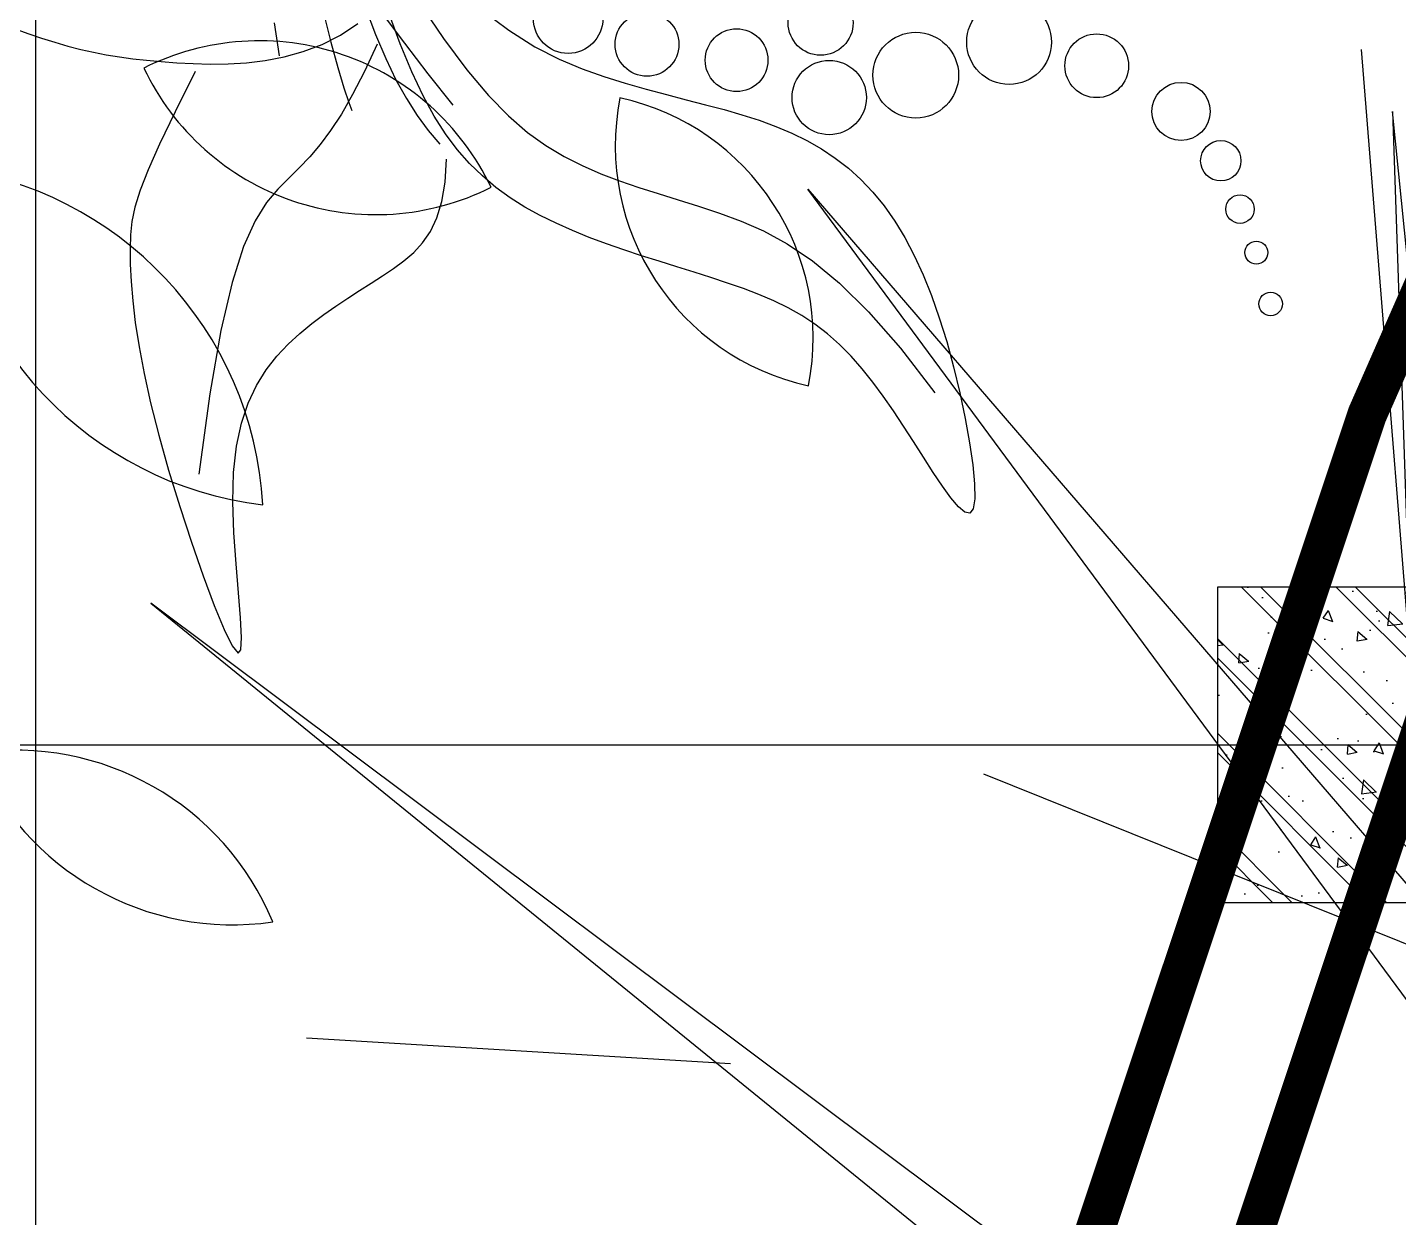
# Model space of a CAD drawing. Header units: millimetres. Extents: x -1030105 to 906887, y -616134 to 1220667.
# Drawn here: x -101600 to -99860, y 535495 to 537005 of the extents above; entities that cross this region are included whole.
import ezdxf
from ezdxf.enums import TextEntityAlignment as Align

# ---------------------------------------------------------------- set-up
doc = ezdxf.new("R2010")
doc.units = ezdxf.units.MM
doc.header["$MEASUREMENT"] = 0
for name, pattern in [('CENTER', [2, 1.25, -0.25, 0.25, -0.25]), ('DASH', [0.35, 0.25, -0.1]), ('DASHED', [0.75, 0.5, -0.25])]:
    doc.linetypes.add(name, pattern=pattern)
for name, color, linetype in [('A-Column', 4, 'Continuous'), ('A-Furniture', 143, 'Continuous'), ('A-Tree', 98, 'Continuous'), ('XR-BC-zColumn$0$LBC - BEACH CLUB - 240809 DG Rev$0$DA-WALL-PATT', 8, 'Continuous')]:
    doc.layers.add(name, color=color, linetype=linetype)
doc.layers.add('A-Wall', color=6, linetype='Continuous', lineweight=9)
doc.styles.add('Arial_Bold', font='arialbd.ttf')

# ---------------------------------------------------------------- blocks, each defined once
blk = doc.blocks.new('FUR')
at = {"layer": 'A-Furniture', "color": 8, "linetype": 'DASH', "lineweight": 9, "ltscale": 1000, "const_width": 50}
blk.add_lwpolyline([(-33574.116996225, 38198.03701352875), (-3.274180926382542e-10, 38211.88251353393), (0, 0), (-7049.126603505938, -1.164153218269348e-10, -0.3011393681377011), (-23981.73349209089, -18888.11748647457), (-49064.43265007329, -18888.11748647457, -0.06124952190979967), (-52473.9447657284, -15923.13210822688), (-52473.9447657284, -15923.13210822688, -0.127607782766149), (-56769.0085550223, -7888.247632739716), (-57047.06649999994, -6235.426486474578, -0.1924218543560013), (-53256.03130311794, 9916.925028712954), (-55726.52506250713, 11649.12232822133, -0.09220963238652186), (-52805.8425345454, 17542.93784715806, -0.09579334497253111), (-54512.04080293298, 23938.01559452759, -0.1077169431674273), (-53957.97341630229, 28268.68321032356, -0.2285839789093287), (-47025.84992466056, 33492.16687116434, 0.2045490622853214), (-42688.61020563537, 36230.61212708103, 0.1311708844373413), (-42047.51066320275, 38025.4441493589, -0.3035398224954187), (-39524.66233420366, 41042.55836063065, -0.3273425619805889)], format="xyb", close=True, dxfattribs=at)
at = {"layer": 'A-Furniture', "color": 8, "linetype": 'DASH', "ltscale": 50}
blk.add_open_spline([(-56447.03599999993, -6097.049467972713), (-55194.80878073322, -4879.432741814177), (-50278.88373038909, -2284.573604768259), (-42421.47772418463, -5454.796933513135), (-32732.45049999998, -11254.02927138517), (-23301.95049999998, -9202.029271385167), (-18023.95049999998, -504.5292713851668), (-16595.45049999998, 8921.470728614833), (-19600.32320915881, 15918.27845925349), (-21321.18391267408, 18705.60147339047), (-21789.72381129679, 19344.96383619693)], degree=3, knots=[32574.7262056019, 32574.7262056019, 32574.7262056019, 32574.7262056019, 37697.74124470179, 48060.13185932349, 55585.25195803288, 69452.98974218499, 76151.42226405158, 84447.8370469563, 94470.7732435007, 98031.73488863441, 98031.73488863441, 98031.73488863441, 98031.73488863441], dxfattribs=at)
blk = doc.blocks.new('12PPLT11')
at = {"color": 0, "linetype": 'ByBlock'}
for p, q in [((-0.04409608227797435, 0.3483338719713629), (-0.0159519989446153, -0.0034782946952987)), ((-0.03706008227789681, 0.334261371971337), (-0.03002408227791875, 0.127864871971326)), ((-0.005397998944658866, 0.02114853863798771), (-0.03706008227789681, 0.334261371971337)), ((-0.1695719156113071, 0.3166707053046594), (-0.0159519989446153, 0.1384192053046434)), ((-0.03002408227791875, 0.127864871971326), (-0.1695719156113071, 0.3166707053046594)), ((-0.3185010822779759, 0.2228541219713236), (-0.01946999894460077, -0.01989621136198139)), ((-0.0159519989446153, -0.0034782946952987), (-0.3185010822779759, 0.2228541219713236)), ((-0.0159519989446153, 0.1384192053046434), (-0.1297010822779612, 0.1841547886379828)), ((-0.1870794156112652, 0.1184832053046989), (-0.283238415611315, 0.1243467886380358))]:
    blk.add_line(p, q, dxfattribs=at)
for centre, radius, start, end in [((-0.2939323322779117, 0.2921076219713541), 0.05821033333333332, 25.45365099960478, 116.6851970002433), ((-0.2675138322779276, 0.3691355386380337), 0.05821033333333332, 205.4536509996048, 296.6851970002433), ((-0.1574909156112199, 0.326555455304657), 0.05570899999999999, 168.8066020017208, 257.6390980000355), ((-0.224065748944561, 0.2829521219713342), 0.05570899999999999, 348.8066020017208, 77.6390980000354), ((-0.2833924156112744, 0.3263592886380025), 0.081791, 183.318928997754, 263.1903649993824), ((-0.3747442489445802, 0.2404101219713652), 0.081791, 3.318928997754036, 83.1903649993824), ((-0.3491485822779623, 0.1264337886379963), 0.06314383333333333, 22.57230599832171, 98.33354300052417), ((-0.2999935822779207, 0.213148538637995), 0.06314383333333333, 202.5723059983217, 278.3335430005242)]:
    blk.add_arc(centre, radius, start, end, dxfattribs=at)
blk = doc.blocks.new('CAY8')
at = {"color": 0, "linetype": 'ByBlock'}
for p, q in [((-368.2182228883084, -155.1941080035012), (-364.0901525116333, -160.3095339572446)), ((-364.0901525116333, -160.3095339572446), (-359.9304695394876, -165.24550223816)), ((-359.9304695394876, -165.24550223816), (-355.7470770834461, -169.9822680991401)), ((-355.7470770834461, -169.9822680991401), (-351.5478782542323, -174.5000867922263)), ((-351.5478782542323, -174.5000867922263), (-347.3308423769395, -178.7910055697848)), ((-347.3308423769395, -178.7910055697848), (-343.0542036390525, -182.8942396810289)), ((-343.0542036390525, -182.8942396810289), (-338.6662624422952, -186.8607963754966)), ((-338.6662624422952, -186.8607963754966), (-334.1153191894391, -190.7416829022677)), ((-334.1153191894391, -190.7416829022677), (-329.3496742820116, -194.5879065105528)), ((-329.3496742820116, -194.5879065105528), (-324.3176281224569, -198.4504744493661)), ((-324.3176281224569, -198.4504744493661), (-318.9674811128916, -202.3803939678528)), ((-318.9674811128916, -202.3803939678528), (-313.2475336555635, -206.4286723150926)), ((-313.2475336555635, -206.4286723150926), (-307.115141796543, -210.615529554836)), ((-307.115141796543, -210.615529554836), (-300.5638841603995, -214.838037007552)), ((-308.1333223815582, -214.2259450815236), (-325.3443190330563, -225.0969654654382)), ((-300.5638841603995, -214.838037007552), (-293.5963950162459, -218.9624788084457)), ((-266.1800005369278, -213.8944278947729), (-271.9259671447053, -227.8179311579133)), ((-293.5963950162459, -218.9624788084457), (-286.2153086321468, -222.855139092133)), ((-286.2153086321468, -222.855139092133), (-278.4232592770841, -226.3823019942774)), ((-244.6851701489049, -221.4426696870414), (-248.6956830996915, -234.5737440144421)), ((-325.3443190330563, -225.0969654654382), (-338.9076897353425, -233.9671847328118)), ((-278.4232592770841, -226.3823019942774), (-270.2228812197773, -229.4102516491021)), ((-270.2228812197773, -229.4102516491021), (-261.6168087287497, -231.8052721921395)), ((-227.2367296924476, -229.0321490858314), (-229.6148153085942, -242.0772265526739)), ((-338.9076897353425, -233.9671847328118), (-349.3802761861934, -241.2367631297802)), ((-261.6168087287497, -231.8052721921395), (-252.6076760733104, -233.4336477581364)), ((-252.6076760733104, -233.4336477581364), (-243.2623305175275, -234.1401809188083)), ((-248.6956830996915, -234.5737440144421), (-251.9246422260094, -246.0017215448661)), ((-243.2623305175275, -234.1401809188083), (-233.9044713099411, -233.6837479922378)), ((-222.0769355593857, -235.5474683667398), (-220.3902810532218, -252.2313189676697)), ((-349.3802761861934, -241.2367631297802), (-357.3189200825345, -247.3058609017589)), ((-229.6148153085942, -242.0772265526739), (-231.2875362238974, -253.8208954712882)), ((-222.1955817139515, -251.5129530662362), (-219.2578447701726, -236.0230878496059)), ((-205.2558020372508, -238.6841814036798), (-204.1770515958979, -259.5315958244446)), ((-357.3189200825345, -247.3058609017589), (-363.2804631212912, -252.5746382932466)), ((-251.9246422260094, -246.0017215448661), (-254.3324415489606, -255.3190576202087)), ((-231.2516542652502, -246.2387655881157), (-242.5480321690393, -253.8496266750426)), ((-363.2804631212912, -252.5746382932466), (-367.8217469997817, -257.4432555502481)), ((-242.5480321690393, -253.8496266750426), (-252.5492828883926, -260.0067803875772)), ((-231.2875362238974, -253.8208954712882), (-232.2925154350505, -264.4540834785057)), ((-224.2572398332832, -265.0453329040593), (-222.1955817139515, -251.5129530662362)), ((-220.3902810532218, -252.2313189676697), (-218.4597183817805, -269.5819007549562)), ((-367.8217469997817, -257.4432555502481), (-371.4996134153898, -262.311872917393)), ((-252.5492828883926, -260.0067803875772), (-261.4618760454305, -264.907180673019)), ((-254.3324415489606, -255.3190576202087), (-255.8794750903016, -262.1182075800734)), ((-204.1770515958979, -259.5315958244446), (-202.42883978797, -277.208990010824)), ((-183.0144601664633, -256.6710789009794), (-176.9606315655237, -271.6489539665472)), ((-371.4996134153898, -262.311872917393), (-374.8709040654339, -267.5806506407516)), ((-261.4618760454305, -264.907180673019), (-269.4922812622081, -268.7477814804352)), ((-255.8794750903016, -262.1182075800734), (-256.5261368719857, -265.9916267659628)), ((-232.2925154350505, -264.4540834785057), (-232.6673759386158, -274.1677182105032)), ((-225.4979072458282, -276.9266904407614), (-224.2572398332832, -265.0453329040593)), ((-374.8709040654339, -267.5806506407516), (-378.3944398233343, -273.599728930405)), ((-276.8469681595361, -271.7255367567977), (-283.7324063596006, -274.0374004507812)), ((-269.4922812622081, -268.7477814804352), (-276.8469681595361, -271.7255367567977)), ((-218.4597183817805, -269.5819007549562), (-216.1801887473976, -287.6287594048317)), ((-176.9606315655237, -271.6489539665472), (-170.6690503297777, -284.1508366801845)), ((-378.3944398233343, -273.599728930405), (-382.1369582711759, -280.5191678593528)), ((-303.6942347764834, -279.0784840748584), (-311.1615428909699, -281.6154388263149)), ((-296.9214151545875, -277.4512688822488), (-303.6942347764834, -279.0784840748584)), ((-290.3550654839328, -275.8803265096849), (-296.9214151545875, -277.4512688822488)), ((-283.7324063596006, -274.0374004507812), (-290.3550654839328, -275.8803265096849)), ((-232.6673759386158, -274.1677182105032), (-232.4497407309591, -283.1527273037846)), ((-225.9726720699673, -287.4634887535703), (-225.4979072458282, -276.9266904407614)), ((-202.42883978797, -277.208990010824), (-200.051834827942, -292.1571656302822)), ((-382.1369582711759, -280.5191678593528), (-386.0671761674075, -288.4390074663079)), ((-311.1615428909699, -281.6154388263149), (-319.8676678219981, -286.0469024348331)), ((-232.4497407309591, -283.1527273037846), (-231.677232809101, -291.6000383943301)), ((-170.6690503297777, -284.1508366801845), (-164.1928979695349, -294.6831801166245)), ((-386.0671761674075, -288.4390074663079), (-390.1538102710019, -297.4592877890009)), ((-319.8676678219981, -286.0469024348331), (-330.3569378940429, -293.3576441991518)), ((-231.677232809101, -291.6000383943301), (-230.3874751692765, -299.7005791187748)), ((-225.7366224230991, -296.962190919452), (-225.9726720699673, -287.4634887535703)), ((-390.1538102710019, -297.4592877890009), (-394.3655773400151, -307.6800488660792)), ((-330.3569378940429, -293.3576441991518), (-343.1736814322994, -304.5324334157831)), ((-224.8448464234079, -305.7292600156343), (-225.7366224230991, -296.962190919452)), ((-200.051834827942, -292.1571656302822), (-197.086704929503, -304.8169243489083)), ((-164.1928979695349, -294.6831801166245), (-157.5853559955631, -303.7524373504693)), ((-157.5853559955631, -303.7524373504693), (-150.8996059181063, -311.8650614567796)), ((-394.3655773400151, -307.6800488660792), (-398.6711941330923, -319.2013307352736)), ((-343.1736814322994, -304.5324334157831), (-358.8622267604569, -320.5560393838587)), ((-237.188692089765, -315.6561589348184), (-231.2516542652502, -307.0631377521186)), ((-223.3495074840084, -314.0278975558813), (-224.8448464234079, -305.7292600156343)), ((-197.086704929503, -304.8169243489083), (-193.574118305949, -315.6290678338391)), ((-243.0099818703147, -322.3859352725467), (-237.188692089765, -315.6561589348184)), ((-221.2910701985875, -321.9482588012161), (-223.3495074840084, -314.0278975558813)), ((-193.574118305949, -315.6290678338391), (-189.5547431714276, -325.0343977519497)), ((-150.8996059181063, -311.8650614567796), (-144.1888292470812, -319.4535174951288)), ((-398.6711941330923, -319.2013307352736), (-403.0393774094682, -332.1231734356898)), ((-358.8622267604569, -320.5560393838587), (-377.9669022031867, -342.4132314012004)), ((-248.7499351219212, -327.4900616734503), (-243.0099818703147, -322.3859352725467)), ((-218.7070744581852, -329.5372374479539), (-221.2910701985875, -321.9482588012161)), ((-144.1888292470812, -319.4535174951288), (-137.5062074940415, -326.6543184660241)), ((-254.4429633588861, -331.2061330476408), (-248.7499351219212, -327.4900616734503)), ((-189.5547431714276, -325.0343977519497), (-185.0692477400207, -333.4737157700492)), ((-137.5062074940415, -326.6543184660241), (-130.9049221679215, -333.5299893538304)), ((-403.0393774094682, -332.1231734356898), (-407.4388439269369, -346.5456170055168)), ((-265.8258908491098, -335.4244903499766), (-260.1234780962313, -333.7717443035272)), ((-260.1234780962313, -333.7717443035272), (-254.4429633588861, -331.2061330476408)), ((-215.6350601512222, -336.8417271940471), (-218.7070744581852, -329.5372374479539)), ((-185.0692477400207, -333.4737157700492), (-180.159864387233, -341.334677241297)), ((-130.9049221679215, -333.5299893538304), (-124.438154780406, -340.1430551435678)), ((-336.0327627507486, -341.5748711151591), (-328.9554521976661, -340.1430478748862)), ((-328.9554521976661, -340.1430478748862), (-322.0225663225774, -339.1301425110269)), ((-322.0225663225774, -339.1301425110269), (-315.2367119871469, -338.4423674140689)), ((-315.2367119871469, -338.4423674140689), (-308.5947607650651, -338.0046924774779)), ((-308.5947607650651, -338.0046924774779), (-302.0935842309391, -337.7420875943917)), ((-302.0935842309391, -337.7420875943917), (-295.7300539587868, -337.5795226569662)), ((-295.7300539587868, -337.5795226569662), (-289.5010415232809, -337.4419675591907)), ((-289.5010415232809, -337.4419675591907), (-283.4034184989632, -337.2543921932211)), ((-283.4034184989632, -337.2543921932211), (-277.4340564595241, -336.941766452981)), ((-277.4340564595241, -336.941766452981), (-271.584613132085, -336.4019660967078)), ((-271.584613132085, -336.4019660967078), (-265.8258908491098, -335.4244903499766)), ((-212.1125671678874, -343.9086217365966), (-215.6350601512222, -336.8417271940471)), ((-180.159864387233, -341.334677241297), (-174.8750821380581, -348.7923522649053)), ((-124.438154780406, -340.1430551435678), (-118.159086841215, -346.556040819667)), ((-407.4388439269369, -346.5456170055168), (-411.8143266258612, -362.4155151368013)), ((-377.9669022031867, -342.4132314012004), (-401.0320360850292, -371.0887787648444)), ((-357.8528212774236, -350.147054283274), (-350.5127305828628, -346.3892991991434)), ((-350.5127305828628, -346.3892991991434), (-343.2289499763192, -343.5944298500599)), ((-343.2289499763192, -343.5944298500599), (-336.0327627507486, -341.5748711151591)), ((-208.1771353980421, -350.7848147723107), (-212.1125671678874, -343.9086217365966)), ((-118.159086841215, -346.556040819667), (-112.1208998611819, -352.8314713672789)), ((-365.2179387677661, -355.0552702219411), (-357.8528212774236, -350.147054283274)), ((-203.8663047308928, -357.5171999987488), (-208.1771353980421, -350.7848147723107)), ((-174.8750821380581, -348.7923522649053), (-169.2649541776027, -355.9686646265673)), ((-112.1208998611819, -352.8314713672789), (-106.3767753500924, -359.0318717707687)), ((-372.5767997625062, -361.3015221355508), (-365.2179387677661, -355.0552702219411)), ((-199.2176150567593, -364.1526711129463), (-203.8663047308928, -357.5171999987488)), ((-169.2649541776027, -355.9686646265673), (-163.3795336930034, -362.9855381123034)), ((-106.3767753500924, -359.0318717707687), (-100.9798948187799, -365.2197670155492)), ((-411.8143266258612, -362.4155151368013), (-416.0146231733434, -379.0669761398367)), ((-379.8981209688845, -369.0733851445093), (-372.5767997625062, -361.3015221355508)), ((-194.2727773638962, -370.7292641221484), (-199.2176150567593, -364.1526711129463)), ((-163.3795336930034, -362.9855381123034), (-157.2688738698253, -369.9648965077413)), ((-100.9798948187799, -365.2197670155492), (-95.97770451662473, -371.4535137640323)), ((-387.1506190948621, -378.5584343684368), (-379.8981209688845, -369.0733851445093)), ((-189.0901870362923, -377.2495842744374), (-194.2727773638962, -370.7292641221484)), ((-157.2688738698253, -369.9648965077413), (-150.9830278952704, -377.0286635985085)), ((-95.97770451662473, -371.4535137640323), (-91.39470964935572, -377.7747953921262)), ((-394.2811125878925, -389.7702168933156), (-387.1506190948621, -378.5584343684368)), ((-183.7324105568532, -383.7073791293496), (-189.0901870362923, -377.2495842744374)), ((-150.9830278952704, -377.0286635985085), (-144.5720489548385, -384.2987631702326)), ((-91.39470964935572, -377.7747953921262), (-87.24968016183811, -384.2211269524105)), ((-416.0146231733434, -379.0669761398367), (-419.864547416435, -395.6809219785773)), ((-178.2620144081575, -390.096396245046), (-183.7324105568532, -383.7073791293496)), ((-144.5720489548385, -384.2987631702326), (-138.0859902348147, -391.8971190093926)), ((-87.24968016183811, -384.2211269524105), (-83.56138599933001, -390.830023499233)), ((-401.148826853334, -402.026167664224), (-394.2811125878925, -389.7702168933156)), ((-172.7415650735038, -396.4103831796874), (-178.2620144081575, -390.096396245046)), ((-83.56138599933001, -390.830023499233), (-80.3485971059763, -397.6390000860247)), ((-419.864547416435, -395.6809219785773), (-423.1889132040214, -411.4382746179599)), ((-167.2336290350777, -402.6430874924172), (-172.7415650735038, -396.4103831796874)), ((-138.0859902348147, -391.8971190093926), (-131.5889823804446, -400.009743078901)), ((-407.5910890352516, -414.4696935920128), (-401.148826853334, -402.026167664224)), ((-161.8007727761124, -408.7882567417237), (-167.2336290350777, -402.6430874924172)), ((-131.5889823804446, -400.009743078901), (-125.2014658709795, -409.0790000548059)), ((-80.3485971059763, -397.6390000860247), (-77.63008342703506, -404.6855717658891)), ((-156.5055627795791, -414.8396384863572), (-161.8007727761124, -408.7882567417237)), ((-125.2014658709795, -409.0790000548059), (-119.0579586445656, -419.6113427910295)), ((-77.63008342703506, -404.6855717658891), (-75.42461490730602, -412.0072535926502)), ((-423.1889132040214, -411.4382746179599), (-425.8125343839401, -425.5199560217425)), ((-413.4452262783652, -426.2442015877295), (-407.5910890352516, -414.4696935920128)), ((-151.4063944291393, -420.8003590267017), (-156.5055627795791, -414.8396384863572)), ((-75.42461490730602, -412.0072535926502), (-73.75096149178535, -419.6415606193459)), ((-146.5449787129819, -426.7110596303955), (-151.4063944291393, -420.8003590267017)), ((-119.0579586445656, -419.6113427910295), (-113.2929786393488, -432.1132241417563)), ((-73.75096149178535, -419.6415606193459), (-72.62476480092118, -427.6228816485291)), ((-425.8125343839401, -425.5199560217425), (-427.560224804356, -437.1068881546653)), ((-418.5485657278532, -436.4930985617666), (-413.4452262783652, -426.2442015877295)), ((-141.9588555217542, -432.6217603078239), (-146.5449787129819, -426.7110596303955)), ((-72.62476480092118, -427.6228816485291), (-72.0491531586722, -435.9731004767509)), ((-137.6855647448592, -438.5824810691756), (-141.9588555217542, -432.6217603078239)), ((-113.2929786393488, -432.1132241417563), (-108.0410437934097, -447.0910969608431)), ((-427.560224804356, -437.1068881546653), (-428.256798313434, -445.3799929800934)), ((-422.7384345276496, -444.3597914253023), (-418.5485657278532, -436.4930985617666)), ((-133.762646271176, -444.6432419239845), (-137.6855647448592, -438.5824810691756)), ((-72.0491531586722, -435.9731004767509), (-72.02412656556226, -444.7109746490296)), ((-428.256798313434, -445.3799929800934), (-427.7270687585533, -449.5201924634221)), ((-425.852159823391, -448.9876870891221), (-422.7384345276496, -444.3597914253023)), ((-130.2276399916791, -450.8540628821775), (-133.762646271176, -444.6432419239845)), ((-72.02412656556226, -444.7109746490296), (-72.54968502139491, -453.8552617106452)), ((-427.7270687585533, -449.5201924634221), (-425.852159823391, -448.9876870891221)), ((-127.1180857949203, -457.2649639540086), (-130.2276399916791, -450.8540628821775)), ((-108.0410437934097, -447.0910969608431), (-103.4366720444359, -465.0514141016229)), ((-124.4715235711537, -463.925965149012), (-127.1180857949203, -457.2649639540086)), ((-72.54968502139491, -453.8552617106452), (-73.62582852630112, -463.4247192066814)), ((-122.3098515894653, -470.8745814775957), (-124.4715235711537, -463.925965149012)), ((-103.4366720444359, -465.0514141016229), (-99.61438133096635, -486.5006284188039)), ((-73.62582852630112, -463.4247192066814), (-75.25255707982251, -473.4381046818944)), ((-120.592401635904, -478.0983079535345), (-122.3098515894653, -470.8745814775957)), ((-119.2628638757433, -485.5721345893817), (-120.592401635904, -478.0983079535345)), ((-75.25255707982251, -473.4381046818944), (-77.42987068202456, -483.9141756822191)), ((-77.42987068202456, -483.9141756822191), (-80.15776933323468, -494.8716897524773)), ((-118.2649284747149, -493.2710513987386), (-119.2628638757433, -485.5721345893817)), ((-99.61438133096635, -486.5006284188039), (-96.70868959114705, -511.9451927653918)), ((-117.5422855981578, -501.1700483954028), (-118.2649284747149, -493.2710513987386)), ((-80.15776933323468, -494.8716897524773), (-83.41122644027746, -506.2585427049034)), ((-117.038625411149, -509.2441155928445), (-117.5422855981578, -501.1700483954028)), ((-83.41122644027746, -506.2585427049034), (-87.06510903773415, -517.739183419877)), ((-116.6976380797478, -517.4682430042067), (-117.038625411149, -509.2441155928445)), ((-116.4630137693584, -525.8174206428284), (-116.6976380797478, -517.4682430042067)), ((-87.06510903773415, -517.739183419877), (-90.96925756615929, -528.9071990453867)), ((-116.2732287711824, -534.2114080524316), (-116.4630137693584, -525.8174206428284)), ((-90.96925756615929, -528.9071990453867), (-94.97351246728613, -539.3561767281772)), ((-116.0459038837344, -542.3490428971545), (-116.2732287711824, -534.2114080524316)), ((-94.97351246728613, -539.3561767281772), (-98.92771418206212, -548.6797036170228)), ((-115.6934460304092, -549.8739323716491), (-116.0459038837344, -542.3490428971545)), ((-115.1282621355185, -556.4296836701087), (-115.6934460304092, -549.8739323716491)), ((-98.92771418206212, -548.6797036170228), (-102.6817031518276, -556.4713668582099)), ((-114.2627591232431, -561.6599039869234), (-115.1282621355185, -556.4296836701087)), ((-102.6817031518276, -556.4713668582099), (-106.08531981753, -562.3247536005128)), ((-113.0093439172397, -565.2082005162865), (-114.2627591232431, -561.6599039869234)), ((-106.08531981753, -562.3247536005128), (-108.9884046205752, -565.8334509907418)), ((-111.2804234417545, -566.7181804529155), (-113.0093439172397, -565.2082005162865)), ((-108.9884046205752, -565.8334509907418), (-111.2804234417545, -566.7181804529155))]:
    blk.add_line(p, q, dxfattribs=at)
for centre, radius in [((-151.2400618266311, -281.085589283377), 15.71009876382772), ((-126.688366006003, -309.4950233263644), 14.43790307745188), ((-95.67571401101122, -336.613143461369), 14.20473588090774), ((-54.32548536825743, -341.7784933912171), 14.72419676962489), ((-68.53963052391009, -372.7706118288024), 16.83705964930526), ((-29.77378954723645, -384.3926633153733), 19.41314046695245), ((14.16080077881088, -393.4320304070188), 19.19855683043559), ((42.58909109044362, -423.1328160773392), 14.43790307745188), ((64.55639924466414, -460.5816360717126), 13.16945528490697), ((68.43296775255476, -488.9910889743751), 9.131262557783701), ((64.55639924466414, -512.2351730879072), 6.458236968624959), ((60.67980475405238, -532.8965916661891), 5.165368789029579), ((54.21882259696758, -556.1406946390034), 5.324531751637381)]:
    blk.add_circle(centre, radius, dxfattribs=at)
blk = doc.blocks.new('CÂY')
at = {"layer": 'A-Tree', "color": 8, "ltscale": 10, "xscale": 2.803183510899544, "yscale": 2.803183510899544, "zscale": 2.803183510899544, "rotation": 31.14823041759436}
blk.add_blockref('CAY8', (-11765.22656511197, 28798.32218177477), dxfattribs=at)
at = {"layer": 'A-Tree', "color": 8, "ltscale": 10, "xscale": 5600, "yscale": 5600, "zscale": 5600}
blk.add_blockref('12PPLT11', (-10466.71090591022, 25914.87566538295), dxfattribs=at)
blk = doc.blocks.new('BỐ TRÍ LAY OUT')
at = {"layer": 'A-Furniture', "color": 3}
for name, p in [('CÂY', (4286.75486311756, 4469.288343299762)), ('FUR', (48783.7433631176, 18654.71482977469))]:
    blk.add_blockref(name, p, dxfattribs=at)
blk = doc.blocks.new('*U1486')
at = {"color": 8, "linetype": 'CENTER', "ltscale": 500}
blk.add_line((-6392.643045294039, 7811.817619178139), (-6055.4829418041, 7811.817619178139), dxfattribs=at)
at = {"style": 'Arial_Bold'}
blk.add_attdef('TRUC', text='', height=2.5, dxfattribs=at).set_placement((-6401.947800032925, 7811.817619178007), align=Align.MIDDLE_CENTER)
blk = doc.blocks.new('*U1487')
at = {"color": 8, "linetype": 'CENTER', "ltscale": 500}
blk.add_line((-6401.947800033063, 7821.122373916886), (-6401.947800033064, 8224.897619178022), dxfattribs=at)
at = {"style": 'Arial_Bold'}
blk.add_attdef('TRUC', text='', height=2.5, dxfattribs=at).set_placement((-6401.947800032925, 7811.817619178007), align=Align.MIDDLE_CENTER)
blk = doc.blocks.new('TRỤC')
at = {"color": 0, "xscale": 199.9999999999901, "yscale": 199.9999999999901, "zscale": 199.9999999999901}
for name, p in [('*U1487', (1280389.560006549, -1575802.327948784)), ('*U1486', (1270336.330398289, -1530863.52383555))]:
    blk.add_blockref(name, p, dxfattribs=at)
blk = doc.blocks.new('TƯỜNG KIẾN TRÚC')
at = {"color": 0}
blk.add_lwpolyline([(-59109.45050007258, -10951.41178502212, 0.3007712608834658), (-59433.48834112042, -20977.9515451272, -0.1109267746102993), (-58324.95049999893, -25392.9117849312, 0.2744959358900485), (-54764.67693125011, -30745.50201954215), (-54870.07724847212, -30916.70735113195, -0.2737434813125313), (-58524.82350961678, -25400.4982577007, 0.110781498324218), (-59608.28799956816, -21075.5089369925, -0.3003100924078351), (-59276.732707736, -10841.56509468262, 0.1203599662711941), (-56712.10026304639, -2725.501215154189, -0.428868107866043), (-44402.02985209874, 7806.991538148141), (-44422.95049881186, 7608.088214958785, 0.4288927192910423), (-56512.45050001712, -2737.411785252159, -0.1204783687929575)], format="xyb", close=True, dxfattribs=at)
blk = doc.blocks.new('KIẾN TRÚC')
h = blk.add_hatch(color=9)
h.dxf.hatch_style = 1
edge = h.paths.add_edge_path(flags=16)
edge.add_line((62281.95049999998, 27412.02927138517), (55232.82389649404, 27412.02927138505))
edge.add_arc((32545.50878812408, 30716.66293956665), 22926.72829924391, 284.53695158247865, 351.7125813344091, ccw=False)
edge.add_line((38300.21700792988, 8523.911784915952), (13217.51784992669, 8523.911784910597))
edge.add_arc((23753.10182550838, 24110.84943410289), 18813.58963585476, 227.7677182561868, 235.9442986410003, ccw=False)
edge.add_arc((7788.819823088517, 12733.3910908635), 4187.039666959467, 236.0590124962323, 322.4360737019827, ccw=False)
edge.add_arc((13873.5970987339, 18503.25729619298), 12505.26566685072, 190.8327360748526, 227.6605687844487, ccw=False)
edge.add_arc((25477.52443721271, 20792.18331255531), 24332.69085544715, 180.6832153365221, 190.991126688788, ccw=False)
edge.add_arc((3282.93561756362, 20557.21277457592), 2137.084471138149, 101.08076224722828, 181.479400931386, ccw=False)
edge.add_line((2872.204064266523, 22654.45611475036), (4986.06665855035, 23013.11448664329))
edge.add_arc((28039.69241930227, 24288.4119512235), 23088.87273861522, 153.2014320220877, 183.1663029992741, ccw=False)
edge.add_arc((10232.26976538847, 40544.64471371844), 6483.106001901682, 182.8401094538115, 244.3962742115525, ccw=False)
edge.add_arc((-6425.00274742386, 39970.86676714511), 10185.26120742048, 1.420812516492314, 26.70695635716553)
edge.add_arc((10590.58143904217, 49414.25633883046), 9292.69259551461, 144.7133172211654, 211.5754885360199, ccw=False)
edge.add_arc((-12326.15115191392, 64090.21360378864), 17935.64217367859, 328.7375359512051, 356.1899532233969)
edge.add_arc((16735.32676788772, 62308.59922571364), 11181.04393981935, 84.1243873636841, 176.9761863570094, ccw=False)
edge.add_arc((20708.98128665387, 99752.52490135818), 26473.21942281876, 263.8653720447036, 288.4869561324928)
edge.add_arc((35667.35201082098, 54479.70646712999), 21207.13938727637, 73.35106851793267, 108.03023985438841, ccw=False)
edge.add_arc((44765.46109434243, 84516.17499720305), 10177.42256554817, 252.7258710955127, 285.7130125077479)
edge.add_arc((49658.99676799333, 68415.98596348311), 6655.601145545619, 49.49953772748103, 108.7311152981473, ccw=False)
edge.add_arc((48035.04809900769, 66009.84854850778), 9545.540963997893, -2.328829575281418, 51.46764420018991, ccw=False)
edge.add_line((57572.70516659174, 65621.96975748474), (49483.50000000001, 65623.9117849106))
edge.add_line((49483.50000000001, 65623.9117849106), (62281.95049999965, 65623.9117849191))
edge.add_line((62281.95049999965, 65623.9117849191), (62281.95049999998, 27412.02927138517))
h.paths.add_polyline_path([(0, 77895.5), (64428.50000000001, 77895.5), (64428.50000000001, -0.577250000089407), (-1.792749999687658, 0.577250000089407)])
at = {"color": 3}
blk.add_blockref('TRỤC', (5188.757962470409, 8718.304113260703), dxfattribs=at)
at = {"layer": 'A-Wall'}
blk.add_blockref('TƯỜNG KIẾN TRÚC', (62285.79396247002, 65615.61311326921), dxfattribs=at)
blk = doc.blocks.new('*U1465')
at = {"layer": 'XR-BC-zColumn$0$LBC - BEACH CLUB - 240809 DG Rev$0$DA-WALL-PATT'}
h = blk.add_hatch(dxfattribs=at)
h.set_pattern_fill('1BT-01', color=256, scale=20, pattern_type=2)
h.set_pattern_definition([(49.99999999999999, (0, 0), (143.4520365201507, -12.55042699651902), [15, -165]), (355, (0, 0), (-27.7502667226, 150.4384267400024), [12, -132]), (100.4514, (11.954336, -1.045868), (115.7018763428043, 137.8879084121907), [12.748038, -140.2284224]), (46.18420000000001, (0, 40), (213.4482097251289, -33.10380286580362), [22.5, -247.5]), (96.6356, (17.787349, 37.2413386), (186.9325411097407, 194.8235741800883), [19.1220576, -210.3426]), (351.1842, (0, 40), (186.9323890267254, 194.8237201850649), [18, -198]), (21, (20, 30), (119.3814104236923, -80.52377813306776), [15, -165]), (326.0000000000001, (20, 30), (48.66306638431634, 145.0300090093706), [12, -132]), (71.4514, (29.9484466, 23.2896788), (168.044525716298, 64.50609934199048), [12.748038, -140.2284224]), (37.50000000000001, (0, 0), (2.431971063458134, 66.5787707662623), [0, -130.4, 0, -134, 0, -132.5]), (7.499999999999999, (0, 0), (52.61390748842972, 78.88234237647205), [0, -76.39999999999999, 0, -127.4, 0, -50.5]), (327.5, (-44.6, 0), (106.7644872344818, -4.510974346875951), [0, -50, 0, -156, 0, -207]), (317.5, (-64.6, 0), (116.6372338684772, 20.02099646646354), [0, -65, 0, -103.6, 0, -147]), (45, (0, 0), (-60.10407640085654, 60.10407640085654), []), (45, (0, 24.5), (-60.10407640085654, 60.10407640085654), [])])
h.paths.add_polyline_path([(6.123233995736766e-15, 0), (400, 0), (400, 400), (6.123233995736766e-15, 400)])
at = {"color": 0}
blk.add_lwpolyline([(6.123233995736766e-15, 0), (400, 0), (400, 400), (6.123233995736766e-15, 400)], close=True, dxfattribs=at).dxf.unprotected_set("ltscale", 0)
blk = doc.blocks.new('cot tang tren')
at = {"rotation": 270}
blk.add_blockref('*U1465', (12085.6469453834, 88267.95467594499), dxfattribs=at)

msp = doc.modelspace()

# ---------------------------------------------------------------- linework, layer by layer
at = {"color": 1, "linetype": 'DASHED', "ltscale": 1000, "const_width": 50}
msp.add_lwpolyline([(-95670.36382637039, 506057.7127576224, -0.1976179126471055), (-98776.4909959755, 504407.8530505756, -0.1933850795687879), (-101327.4665850348, 505136.2682151492, -0.1620892894414481), (-105187.3251048478, 512029.4862030041, -0.0450071005246337), (-105631.9365025142, 516378.5384931223, -0.3659412979444954), (-103906.2959357335, 518530.9561147504), (-101743.9030274843, 518897.8486090698, -0.1357393945070406), (-99338.88206733699, 530570.340333024, -0.2750178852905023), (-103021.3730096331, 536099.9135275302, 0.1107814983251507), (-104104.8374997806, 540424.9028483479, -0.3003100923854334), (-103773.2822078853, 550658.8466900261, 0.1203599662960986), (-101208.6497629923, 558774.9105705839, -0.4288681078624456), (-88898.57935298752, 569307.4033231586, 0.107847157214301), (-77675.15854412533, 570521.9329957211, -0.1524819869208155), (-65035.16077594279, 570674.3053047663, 0.1449358142641596), (-59256.79872041271, 570595.5800135372, -0.2643588036035894), (-52796.99522499467, 569353.4099046133, -0.2237263001650759), (-49205.79483340826, 561498.4697574847), (-44496.54950000049, 561500.4117849191), (-44496.54950000002, 523288.5292713851), (-51545.67610350606, 523288.5292713851, -0.3011393681377011), (-68478.28299209109, 504400.4117849106), (-93560.98215007345, 504400.4117849106, -0.03627546227429911), (-95670.36382637039, 506057.7127576224)], format="xyb", dxfattribs=at)
msp.add_lwpolyline([(-78070.66649622499, 561486.5662849139), (-44496.54950000049, 561500.4117849191), (-44496.54950000002, 523288.5292713852), (-51545.67610350606, 523288.5292713851, -0.3011393681377011), (-68478.28299209109, 504400.4117849106), (-93560.98215007345, 504400.4117849106, -0.06124952190979967), (-96970.49426572846, 507365.3971631583), (-95985.65071073879, 508253.6354169543, -0.1789094553322439), (-99393.28219433251, 517053.1027849106), (-101543.616, 517053.1027849106, -0.1924218543560013), (-97752.580803118, 533205.4543000981), (-100223.0745625073, 534937.6515996065, -0.09220963238652186), (-97302.3920345456, 540831.4671185432, -0.09579334497253111), (-99008.59030293307, 547226.5448659128, -0.1077169431674273), (-98454.52291630238, 551557.2124817087, -0.2285839789093287), (-91522.39942466054, 556780.6961425495, 0.2045490622853214), (-87185.15970563545, 559519.1413984662, 0.1311708844373413), (-86544.06016320275, 561313.9734207441, -0.3035398224954187), (-84021.21183420374, 564331.0876320158, -0.3273425619805889)], format="xyb", close=True, dxfattribs=at)
at = {"color": 3}
msp.add_circle((-94489.74203751009, 531446.3024138749), 5942.613100312441, dxfattribs=at)

# ---------------------------------------------------------------- block references
for name, p in [('KIẾN TRÚC', (-106778.5, 495876.5)), ('BỐ TRÍ LAY OUT', (-93480.29286311776, 504642.1131132607))]:
    msp.add_blockref(name, p, dxfattribs=at)
at = {"layer": 'A-Column'}
msp.add_blockref('cot tang tren', (-112175.3889829109, 448026.8494373155), dxfattribs=at)

doc.saveas('drawing.dxf')
